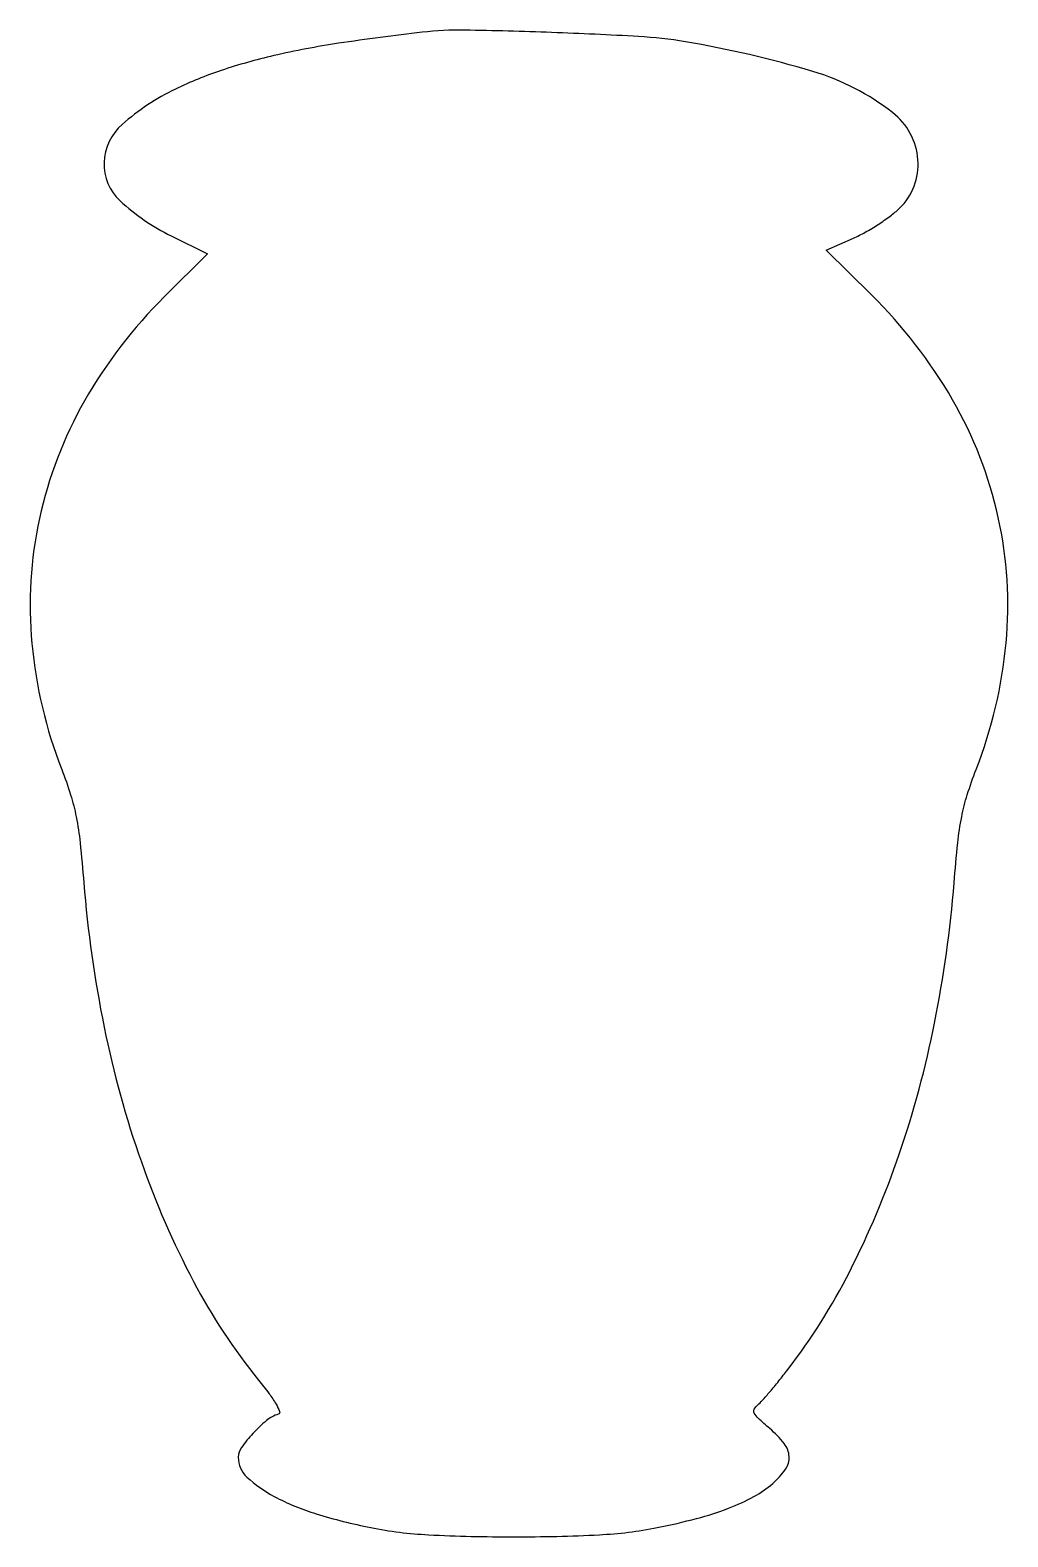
# Model space of a CAD drawing. Extents: x 0 to 197, y 0 to 304.
import ezdxf

# ---------------------------------------------------------------- set-up
doc = ezdxf.new("R2010")
doc.units = 0

msp = doc.modelspace()

# ---------------------------------------------------------------- linework, layer by layer
msp.add_lwpolyline([(79, 303.423794, 0.009196), (62.182131, 301.1917, 0.019043), (49.168986, 298.710303, 0.023849), (38.581494, 295.732294, 0.032107), (29.359404, 291.983772, 0.067392), (18.621574, 284.874066, 0.208226), (14.990344, 277.176498, 0.216481), (18.203487, 269.495124, 0.072429), (28.466364, 262.419174), (35.785745, 258.80174), (27.088802, 250.15087, 0.067615), (11.045315, 229.178832, 0.076251), (1.97792, 205.506317, 0.076765), (0.457017, 180.339378, 0.069813), (6.450813, 155, -0.016943), (8.244952, 149.892148, -0.027789), (9.37137, 145.450026, -0.021779), (10.158807, 140.212449, -0.006551), (10.903773, 132.187975, 0.03025), (15.002038, 103.095507, 0.034355), (22.487673, 75.954317, 0.036769), (32.979979, 51.899315, 0.049291), (46.077491, 32.051867, -0.010878), (48.216123, 29.296588, -0.02821), (49.597131, 27.197408, -0.038574), (50.308563, 25.718519, -0.428793), (50.058695, 25.186232, 0.091304), (47.700756, 23.886263, 0.034239), (44.939646, 21.291206, 0.032045), (42.624823, 18.451232, 0.156203), (42, 16.5, 0.209369), (43.749024, 12.506209, 0.06428), (49.240177, 8.611987, 0.047591), (57.679923, 5.10951, 0.025341), (68.652509, 2.335922, 0.036906), (80.313512, 0.892705, 0.01234), (97.5, 0.468466, 0.01234), (114.686488, 0.892705, 0.036906), (126.347491, 2.335922, 0.015309), (134.274774, 4.171427, 0.026642), (140.699379, 6.239469, 0.032338), (145.785191, 8.567897, 0.056694), (149.581962, 11.206107, 0.059635), (152.159374, 14.079594, 0.168102), (152.892001, 16.637814, 0.154911), (151.907343, 19.241515, 0.048518), (148.98124, 22.284063, -0.009336), (146.671695, 24.336884, -0.090302), (145.886022, 25.380329, -0.237353), (145.886677, 26.195613, -0.103161), (146.580225, 27.066581, 0.037064), (147.460988, 27.915208, 0.006056), (149.020558, 29.701387, 0.006641), (150.805911, 31.854125, 0.00581), (152.616012, 34.150766, 0.046393), (165.09418, 53.915872, 0.035346), (175.061939, 77.508274, 0.033144), (182.171904, 103.934683, 0.029281), (186.096227, 132.187975, -0.006551), (186.841193, 140.212449, -0.021779), (187.62863, 145.450026, -0.027789), (188.755048, 149.892148, -0.016943), (190.549187, 155, 0.069866), (196.57241, 180.475742, 0.077558), (195.003277, 205.692907, 0.076858), (185.791761, 229.416649, 0.066954), (169.49341, 250.526147), (160.362005, 259.552294), (165.844771, 261.971991, 0.023995), (168.218415, 263.158668, 0.015986), (170.821519, 264.731631, 0.016112), (173.254296, 266.423773, 0.030127), (175.087691, 267.968637, 0.226161), (178.833111, 277.754856, 0.210548), (173.719285, 287.24274, 0.092688), (157.685575, 295.520212, 0.031374), (132, 301.506988, 0.027447), (122.553348, 302.563564, 0.005088), (105.080719, 303.373598, 0.00477), (87.598006, 303.838925, 0.032669)], format="xyb", close=True)

doc.saveas('drawing.dxf')
